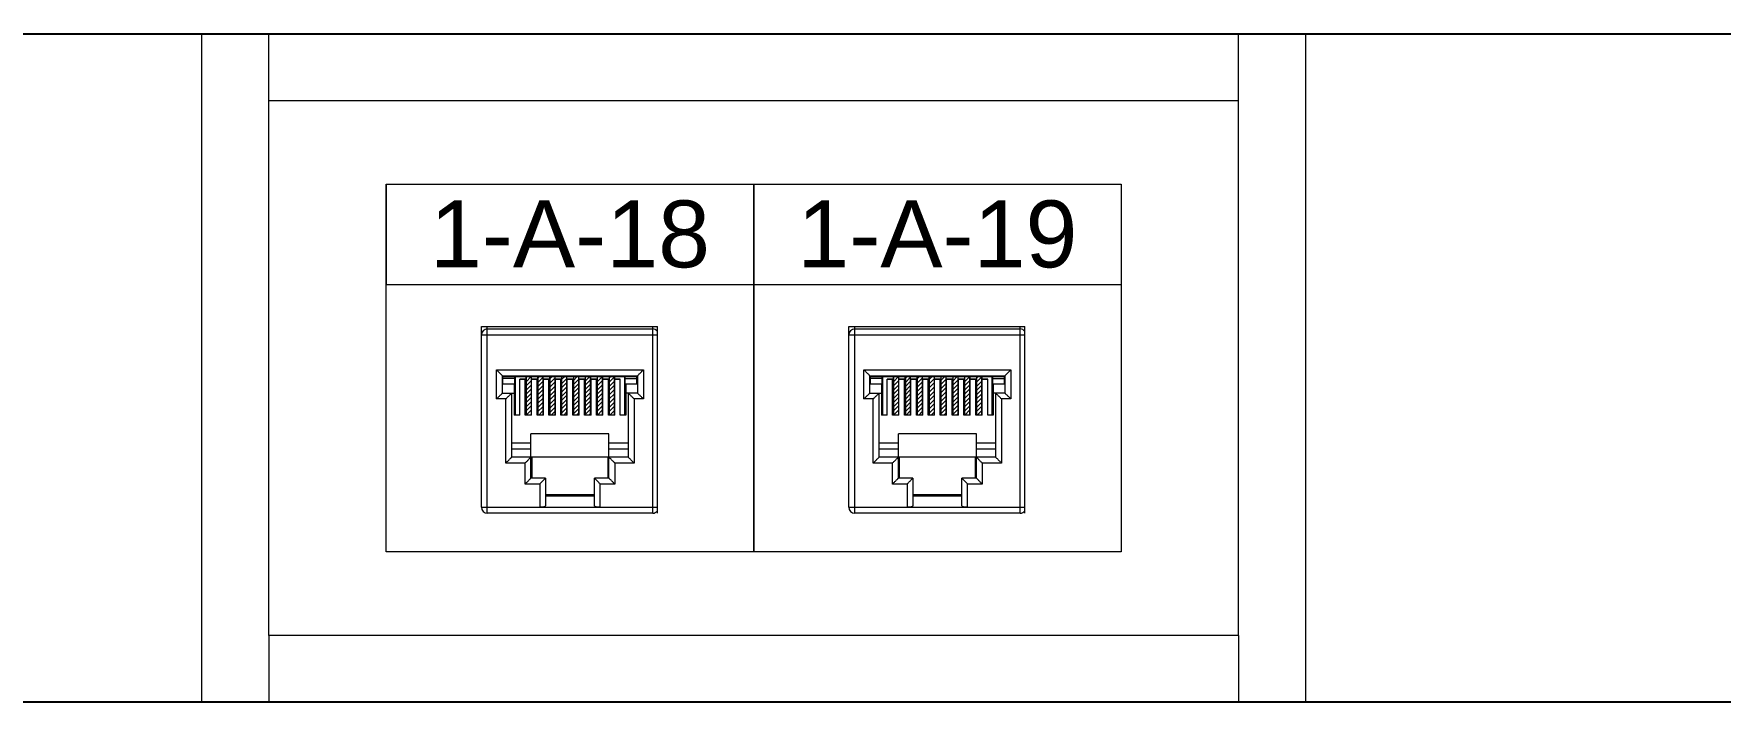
# Model space of a CAD drawing. Header units: millimetres. Extents: x 1256 to 2931, y 3298 to 3694.
# Drawn here: x 1653.32 to 1678.57, y 3490.24 to 3500.24 of the extents above; entities that cross this region are included whole.
import ezdxf

# ---------------------------------------------------------------- set-up
doc = ezdxf.new("R2010")
doc.units = ezdxf.units.MM
doc.layers.add('Canales', color=250, linetype='Continuous', lineweight=25)
doc.layers.add('Roseta', color=250, linetype='Continuous', lineweight=5)
doc.styles.get("Standard").update_dxf_attribs({"font": 'Arial.ttf'})
pattern_1 = [(45, (1540.045396, 3380.090486), (-0.03132663, 0.03132663), [])]
pattern_2 = [(45, (1545.545396, 3380.090486), (-0.03132663, 0.03132663), [])]

msp = doc.modelspace()

# ---------------------------------------------------------------- hatches: boundary and pattern name
at = {"layer": 'Roseta'}
h = msp.add_hatch(dxfattribs=at)
h.set_pattern_fill('ANSI31', color=256, scale=0.013954, style=0)
h.set_pattern_definition(pattern_1)
h.paths.add_polyline_path([(1660.766, 3495.112), (1660.707, 3495.112), (1660.691, 3495.111), (1660.691, 3494.535), (1660.766, 3494.535)])
h = msp.add_hatch(dxfattribs=at)
h.set_pattern_fill('ANSI31', color=256, scale=0.013954, style=0)
h.set_pattern_definition(pattern_1)
h.paths.add_polyline_path([(1660.943, 3495.112), (1660.881, 3495.112), (1660.869, 3495.111), (1660.869, 3494.535), (1660.943, 3494.535)])
h.paths.add_polyline_path([(1661.12, 3495.112), (1661.045, 3495.112), (1661.045, 3494.535), (1661.12, 3494.535)])
h.paths.add_polyline_path([(1661.298, 3495.112), (1661.223, 3495.112), (1661.223, 3494.535), (1661.298, 3494.535)])
h.paths.add_polyline_path([(1661.474, 3495.112), (1661.399, 3495.112), (1661.399, 3494.535), (1661.474, 3494.535)])
h.paths.add_polyline_path([(1661.577, 3494.535), (1661.652, 3494.535), (1661.652, 3495.112), (1661.577, 3495.112)])
h.paths.add_polyline_path([(1661.755, 3494.535), (1661.83, 3494.535), (1661.83, 3495.112), (1661.755, 3495.112)])
h = msp.add_hatch(dxfattribs=at)
h.set_pattern_fill('ANSI31', color=256, scale=0.013954, style=0)
h.set_pattern_definition(pattern_1)
h.paths.add_polyline_path([(1661.936, 3494.535), (1662.01, 3494.535), (1662.01, 3495.112), (1662.006, 3495.112), (1661.936, 3495.112)])
h = msp.add_hatch(dxfattribs=at)
h.set_pattern_fill('ANSI31', color=256, scale=0.013954, style=0)
h.set_pattern_definition(pattern_2)
h.paths.add_polyline_path([(1666.266, 3495.112), (1666.207, 3495.112), (1666.191, 3495.111), (1666.191, 3494.535), (1666.266, 3494.535)])
h = msp.add_hatch(dxfattribs=at)
h.set_pattern_fill('ANSI31', color=256, scale=0.013954, style=0)
h.set_pattern_definition(pattern_2)
h.paths.add_polyline_path([(1666.443, 3495.112), (1666.381, 3495.112), (1666.369, 3495.111), (1666.369, 3494.535), (1666.443, 3494.535)])
h.paths.add_polyline_path([(1666.62, 3495.112), (1666.545, 3495.112), (1666.545, 3494.535), (1666.62, 3494.535)])
h.paths.add_polyline_path([(1666.798, 3495.112), (1666.723, 3495.112), (1666.723, 3494.535), (1666.798, 3494.535)])
h.paths.add_polyline_path([(1666.974, 3495.112), (1666.899, 3495.112), (1666.899, 3494.535), (1666.974, 3494.535)])
h.paths.add_polyline_path([(1667.077, 3494.535), (1667.152, 3494.535), (1667.152, 3495.112), (1667.077, 3495.112)])
h.paths.add_polyline_path([(1667.255, 3494.535), (1667.33, 3494.535), (1667.33, 3495.112), (1667.255, 3495.112)])
h = msp.add_hatch(dxfattribs=at)
h.set_pattern_fill('ANSI31', color=256, scale=0.013954, style=0)
h.set_pattern_definition(pattern_2)
h.paths.add_polyline_path([(1667.436, 3494.535), (1667.51, 3494.535), (1667.51, 3495.112), (1667.506, 3495.112), (1667.436, 3495.112)])

# ---------------------------------------------------------------- linework, layer by layer
at = {"layer": 'Canales'}
for p, q in [((1609.318, 3500.239), (1749.318, 3500.239)), ((1749.318, 3490.239), (1609.318, 3490.239))]:
    msp.add_line(p, q, dxfattribs=at)
at = {"layer": 'Roseta'}
for p, q in [((1655.838, 3500.239), (1672.358, 3500.239)), ((1655.838, 3490.239), (1655.838, 3500.239)), ((1656.838, 3491.239), (1656.838, 3500.239)), ((1671.358, 3491.239), (1671.358, 3500.239)), ((1672.358, 3500.239), (1672.358, 3490.239)), ((1656.838, 3499.239), (1671.358, 3499.239)), ((1658.598, 3497.989), (1664.098, 3497.989)), ((1658.598, 3492.489), (1658.598, 3497.989)), ((1658.598, 3497.989), (1658.598, 3496.489)), ((1664.098, 3497.989), (1664.098, 3492.489)), ((1664.098, 3497.989), (1669.598, 3497.989)), ((1664.098, 3492.489), (1664.098, 3497.989)), ((1664.098, 3492.489), (1664.098, 3497.989)), ((1669.598, 3497.989), (1669.598, 3492.489)), ((1658.598, 3496.489), (1669.598, 3496.489)), ((1660.022, 3495.859), (1662.656, 3495.859)), ((1665.522, 3495.859), (1668.156, 3495.859)), ((1662.586, 3493.068), (1660.11, 3493.068)), ((1668.086, 3493.068), (1665.61, 3493.068)), ((1664.098, 3492.489), (1658.598, 3492.489)), ((1669.598, 3492.489), (1664.098, 3492.489)), ((1671.358, 3491.239), (1656.838, 3491.239)), ((1656.838, 3491.239), (1656.838, 3490.239)), ((1671.358, 3491.239), (1671.358, 3490.239)), ((1672.358, 3490.239), (1655.838, 3490.239))]:
    msp.add_line(p, q, dxfattribs=at)
at = {"layer": 'Roseta', "linetype": 'Continuous'}
for p, q in [((1660.022, 3493.155), (1660.022, 3495.859)), ((1660.11, 3493.068), (1660.11, 3495.859)), ((1660.11, 3495.824), (1662.586, 3495.824)), ((1662.586, 3493.068), (1662.586, 3495.859)), ((1662.656, 3493.068), (1662.656, 3495.859)), ((1665.522, 3493.155), (1665.522, 3495.859)), ((1665.61, 3493.068), (1665.61, 3495.859)), ((1665.61, 3495.824), (1668.086, 3495.824)), ((1668.086, 3493.068), (1668.086, 3495.859)), ((1668.156, 3493.068), (1668.156, 3495.859)), ((1660.022, 3495.736), (1662.656, 3495.736)), ((1665.522, 3495.736), (1668.156, 3495.736)), ((1660.249, 3495.211), (1662.447, 3495.211)), ((1660.249, 3494.777), (1660.249, 3495.211)), ((1660.336, 3495.124), (1662.36, 3495.124)), ((1660.336, 3494.864), (1660.336, 3495.124)), ((1660.336, 3495.124), (1660.336, 3495.124)), ((1660.336, 3495.112), (1662.36, 3495.112)), ((1660.336, 3495.072), (1660.345, 3495.072)), ((1660.345, 3494.995), (1660.345, 3495.112)), ((1660.52, 3495.082), (1660.345, 3495.082)), ((1660.52, 3494.535), (1660.52, 3495.112)), ((1660.528, 3495.112), (1660.528, 3494.535)), ((1660.595, 3494.535), (1660.595, 3495.073)), ((1660.595, 3495.073), (1660.677, 3495.073)), ((1660.677, 3495.072), (1660.595, 3495.072)), ((1660.677, 3494.535), (1660.677, 3495.073)), ((1660.685, 3495.112), (1660.685, 3494.535)), ((1660.691, 3495.112), (1660.691, 3494.535)), ((1660.707, 3495.112), (1660.691, 3495.111)), ((1660.766, 3495.112), (1660.766, 3494.535)), ((1660.773, 3494.535), (1660.773, 3495.073)), ((1660.773, 3495.073), (1660.855, 3495.073)), ((1660.855, 3495.072), (1660.773, 3495.072)), ((1660.855, 3494.535), (1660.855, 3495.073)), ((1660.863, 3495.112), (1660.863, 3494.535)), ((1660.869, 3495.112), (1660.869, 3494.535)), ((1660.881, 3495.112), (1660.869, 3495.111)), ((1660.943, 3495.112), (1660.943, 3494.535)), ((1660.951, 3494.535), (1660.951, 3495.073)), ((1660.951, 3495.073), (1661.033, 3495.073)), ((1661.033, 3495.072), (1660.951, 3495.072)), ((1661.033, 3494.535), (1661.033, 3495.073)), ((1661.042, 3495.112), (1661.042, 3494.535)), ((1661.045, 3495.112), (1661.045, 3494.535)), ((1661.12, 3495.112), (1661.12, 3494.535)), ((1661.129, 3494.535), (1661.129, 3495.073)), ((1661.129, 3495.073), (1661.211, 3495.073)), ((1661.211, 3495.072), (1661.129, 3495.072)), ((1661.211, 3494.535), (1661.211, 3495.073)), ((1661.22, 3495.112), (1661.22, 3494.535)), ((1661.223, 3495.112), (1661.223, 3494.535)), ((1661.298, 3495.112), (1661.298, 3494.535)), ((1661.307, 3494.535), (1661.307, 3495.073)), ((1661.307, 3495.073), (1661.389, 3495.073)), ((1661.389, 3495.072), (1661.307, 3495.072)), ((1661.389, 3494.535), (1661.389, 3495.073)), ((1661.399, 3495.112), (1661.399, 3494.535)), ((1661.474, 3495.112), (1661.474, 3494.535)), ((1661.475, 3495.112), (1661.475, 3494.535)), ((1661.485, 3494.535), (1661.485, 3495.073)), ((1661.485, 3495.073), (1661.567, 3495.073)), ((1661.567, 3495.072), (1661.485, 3495.072)), ((1661.567, 3494.535), (1661.567, 3495.073)), ((1661.577, 3495.112), (1661.577, 3494.535)), ((1661.652, 3495.112), (1661.652, 3494.535)), ((1661.653, 3495.112), (1661.653, 3494.535)), ((1661.663, 3494.535), (1661.663, 3495.073)), ((1661.663, 3495.073), (1661.745, 3495.073)), ((1661.745, 3495.072), (1661.663, 3495.072)), ((1661.745, 3494.535), (1661.745, 3495.073)), ((1661.755, 3495.112), (1661.755, 3494.535)), ((1661.83, 3495.112), (1661.83, 3494.535)), ((1661.834, 3495.112), (1661.834, 3494.535)), ((1661.841, 3494.535), (1661.841, 3495.073)), ((1661.841, 3495.073), (1661.923, 3495.073)), ((1661.923, 3495.072), (1661.841, 3495.072)), ((1661.923, 3494.535), (1661.923, 3495.073)), ((1661.936, 3495.112), (1661.936, 3494.535)), ((1662.01, 3495.112), (1662.006, 3495.112)), ((1662.01, 3495.113), (1662.01, 3495.112)), ((1662.01, 3495.112), (1662.01, 3494.535)), ((1662.014, 3495.112), (1662.014, 3494.535)), ((1662.019, 3494.535), (1662.019, 3495.073)), ((1662.019, 3495.073), (1662.101, 3495.073)), ((1662.101, 3495.072), (1662.019, 3495.072)), ((1662.101, 3494.535), (1662.101, 3495.073)), ((1662.168, 3494.535), (1662.168, 3495.112)), ((1662.176, 3494.535), (1662.176, 3495.112)), ((1662.176, 3495.082), (1662.351, 3495.082)), ((1662.351, 3494.995), (1662.351, 3495.112)), ((1662.36, 3495.072), (1662.351, 3495.072)), ((1662.36, 3495.124), (1662.36, 3494.864)), ((1662.36, 3495.124), (1662.36, 3495.124)), ((1662.447, 3495.211), (1662.447, 3494.777)), ((1665.749, 3495.211), (1667.947, 3495.211)), ((1665.749, 3494.777), (1665.749, 3495.211)), ((1665.836, 3495.124), (1667.86, 3495.124)), ((1665.836, 3494.864), (1665.836, 3495.124)), ((1665.836, 3495.124), (1665.836, 3495.124)), ((1665.836, 3495.112), (1667.86, 3495.112)), ((1665.836, 3495.072), (1665.845, 3495.072)), ((1665.845, 3494.995), (1665.845, 3495.112)), ((1666.02, 3495.082), (1665.845, 3495.082)), ((1666.02, 3494.535), (1666.02, 3495.112)), ((1666.028, 3495.112), (1666.028, 3494.535)), ((1666.095, 3494.535), (1666.095, 3495.073)), ((1666.095, 3495.073), (1666.177, 3495.073)), ((1666.177, 3495.072), (1666.095, 3495.072)), ((1666.177, 3494.535), (1666.177, 3495.073)), ((1666.185, 3495.112), (1666.185, 3494.535)), ((1666.191, 3495.112), (1666.191, 3494.535)), ((1666.207, 3495.112), (1666.191, 3495.111)), ((1666.266, 3495.112), (1666.266, 3494.535)), ((1666.273, 3494.535), (1666.273, 3495.073)), ((1666.273, 3495.073), (1666.355, 3495.073)), ((1666.355, 3495.072), (1666.273, 3495.072)), ((1666.355, 3494.535), (1666.355, 3495.073)), ((1666.363, 3495.112), (1666.363, 3494.535)), ((1666.369, 3495.112), (1666.369, 3494.535)), ((1666.381, 3495.112), (1666.369, 3495.111)), ((1666.443, 3495.112), (1666.443, 3494.535)), ((1666.451, 3494.535), (1666.451, 3495.073)), ((1666.451, 3495.073), (1666.533, 3495.073)), ((1666.533, 3495.072), (1666.451, 3495.072)), ((1666.533, 3494.535), (1666.533, 3495.073)), ((1666.542, 3495.112), (1666.542, 3494.535)), ((1666.545, 3495.112), (1666.545, 3494.535)), ((1666.62, 3495.112), (1666.62, 3494.535)), ((1666.629, 3494.535), (1666.629, 3495.073)), ((1666.629, 3495.073), (1666.711, 3495.073)), ((1666.711, 3495.072), (1666.629, 3495.072)), ((1666.711, 3494.535), (1666.711, 3495.073)), ((1666.72, 3495.112), (1666.72, 3494.535)), ((1666.723, 3495.112), (1666.723, 3494.535)), ((1666.798, 3495.112), (1666.798, 3494.535)), ((1666.807, 3494.535), (1666.807, 3495.073)), ((1666.807, 3495.073), (1666.889, 3495.073)), ((1666.889, 3495.072), (1666.807, 3495.072)), ((1666.889, 3494.535), (1666.889, 3495.073)), ((1666.899, 3495.112), (1666.899, 3494.535)), ((1666.974, 3495.112), (1666.974, 3494.535)), ((1666.975, 3495.112), (1666.975, 3494.535)), ((1666.985, 3494.535), (1666.985, 3495.073)), ((1666.985, 3495.073), (1667.067, 3495.073)), ((1667.067, 3495.072), (1666.985, 3495.072)), ((1667.067, 3494.535), (1667.067, 3495.073)), ((1667.077, 3495.112), (1667.077, 3494.535)), ((1667.152, 3495.112), (1667.152, 3494.535)), ((1667.153, 3495.112), (1667.153, 3494.535)), ((1667.163, 3494.535), (1667.163, 3495.073)), ((1667.163, 3495.073), (1667.245, 3495.073)), ((1667.245, 3495.072), (1667.163, 3495.072)), ((1667.245, 3494.535), (1667.245, 3495.073)), ((1667.255, 3495.112), (1667.255, 3494.535)), ((1667.33, 3495.112), (1667.33, 3494.535)), ((1667.334, 3495.112), (1667.334, 3494.535)), ((1667.341, 3494.535), (1667.341, 3495.073)), ((1667.341, 3495.073), (1667.423, 3495.073)), ((1667.423, 3495.072), (1667.341, 3495.072)), ((1667.423, 3494.535), (1667.423, 3495.073)), ((1667.436, 3495.112), (1667.436, 3494.535)), ((1667.51, 3495.112), (1667.506, 3495.112)), ((1667.51, 3495.113), (1667.51, 3495.112)), ((1667.51, 3495.112), (1667.51, 3494.535)), ((1667.514, 3495.112), (1667.514, 3494.535)), ((1667.519, 3494.535), (1667.519, 3495.073)), ((1667.519, 3495.073), (1667.601, 3495.073)), ((1667.601, 3495.072), (1667.519, 3495.072)), ((1667.601, 3494.535), (1667.601, 3495.073)), ((1667.668, 3494.535), (1667.668, 3495.112)), ((1667.676, 3494.535), (1667.676, 3495.112)), ((1667.676, 3495.082), (1667.851, 3495.082)), ((1667.851, 3494.995), (1667.851, 3495.112)), ((1667.86, 3495.072), (1667.851, 3495.072)), ((1667.86, 3495.124), (1667.86, 3494.864)), ((1667.86, 3495.124), (1667.86, 3495.124)), ((1667.947, 3495.211), (1667.947, 3494.777)), ((1660.336, 3494.864), (1660.511, 3494.864)), ((1660.52, 3494.995), (1660.345, 3494.995)), ((1660.476, 3493.905), (1660.476, 3494.864)), ((1660.511, 3494.995), (1660.511, 3494.535)), ((1662.351, 3494.995), (1662.176, 3494.995)), ((1662.185, 3494.995), (1662.185, 3494.535)), ((1662.36, 3494.864), (1662.185, 3494.864)), ((1662.22, 3494.864), (1662.22, 3493.905)), ((1665.836, 3494.864), (1666.011, 3494.864)), ((1666.02, 3494.995), (1665.845, 3494.995)), ((1665.976, 3493.905), (1665.976, 3494.864)), ((1666.011, 3494.995), (1666.011, 3494.535)), ((1667.851, 3494.995), (1667.676, 3494.995)), ((1667.685, 3494.995), (1667.685, 3494.535)), ((1667.86, 3494.864), (1667.685, 3494.864)), ((1667.72, 3494.864), (1667.72, 3493.905)), ((1660.389, 3494.777), (1660.249, 3494.777)), ((1660.389, 3493.818), (1660.389, 3494.777)), ((1662.447, 3494.777), (1662.307, 3494.777)), ((1662.307, 3494.777), (1662.307, 3493.818)), ((1665.889, 3494.777), (1665.749, 3494.777)), ((1665.889, 3493.818), (1665.889, 3494.777)), ((1667.947, 3494.777), (1667.807, 3494.777)), ((1667.807, 3494.777), (1667.807, 3493.818)), ((1660.595, 3494.535), (1660.511, 3494.535)), ((1660.773, 3494.535), (1660.677, 3494.535)), ((1660.951, 3494.535), (1660.855, 3494.535)), ((1661.129, 3494.535), (1661.033, 3494.535)), ((1661.307, 3494.535), (1661.211, 3494.535)), ((1661.485, 3494.535), (1661.389, 3494.535)), ((1661.663, 3494.535), (1661.567, 3494.535)), ((1661.841, 3494.535), (1661.745, 3494.535)), ((1662.019, 3494.535), (1661.923, 3494.535)), ((1662.185, 3494.535), (1662.101, 3494.535)), ((1666.095, 3494.535), (1666.011, 3494.535)), ((1666.273, 3494.535), (1666.177, 3494.535)), ((1666.451, 3494.535), (1666.355, 3494.535)), ((1666.629, 3494.535), (1666.533, 3494.535)), ((1666.807, 3494.535), (1666.711, 3494.535)), ((1666.985, 3494.535), (1666.889, 3494.535)), ((1667.163, 3494.535), (1667.067, 3494.535)), ((1667.341, 3494.535), (1667.245, 3494.535)), ((1667.519, 3494.535), (1667.423, 3494.535)), ((1667.685, 3494.535), (1667.601, 3494.535)), ((1660.764, 3494.114), (1660.476, 3494.114)), ((1660.764, 3493.591), (1660.764, 3494.254)), ((1661.932, 3494.254), (1660.764, 3494.254)), ((1661.932, 3493.591), (1661.932, 3494.254)), ((1662.22, 3494.114), (1661.932, 3494.114)), ((1666.264, 3494.114), (1665.976, 3494.114)), ((1666.264, 3493.591), (1666.264, 3494.254)), ((1667.432, 3494.254), (1666.264, 3494.254)), ((1667.432, 3493.591), (1667.432, 3494.254)), ((1667.72, 3494.114), (1667.432, 3494.114)), ((1660.676, 3493.818), (1660.389, 3493.818)), ((1660.764, 3494.027), (1660.476, 3494.027)), ((1662.22, 3493.905), (1660.476, 3493.905)), ((1660.676, 3493.504), (1660.676, 3493.818)), ((1660.767, 3493.905), (1660.767, 3493.591)), ((1660.776, 3493.905), (1660.776, 3493.591)), ((1661.92, 3493.591), (1661.92, 3493.905)), ((1661.929, 3493.591), (1661.929, 3493.905)), ((1662.22, 3494.027), (1661.932, 3494.027)), ((1662.02, 3493.818), (1662.02, 3493.504)), ((1662.307, 3493.818), (1662.02, 3493.818)), ((1666.176, 3493.818), (1665.889, 3493.818)), ((1666.264, 3494.027), (1665.976, 3494.027)), ((1667.72, 3493.905), (1665.976, 3493.905)), ((1666.176, 3493.504), (1666.176, 3493.818)), ((1666.267, 3493.905), (1666.267, 3493.591)), ((1666.276, 3493.905), (1666.276, 3493.591)), ((1667.42, 3493.591), (1667.42, 3493.905)), ((1667.429, 3493.591), (1667.429, 3493.905)), ((1667.72, 3494.027), (1667.432, 3494.027)), ((1667.52, 3493.818), (1667.52, 3493.504)), ((1667.807, 3493.818), (1667.52, 3493.818)), ((1660.982, 3493.591), (1660.764, 3493.591)), ((1660.982, 3493.591), (1660.982, 3493.181)), ((1661.714, 3493.181), (1661.714, 3493.591)), ((1661.932, 3493.591), (1661.714, 3493.591)), ((1666.482, 3493.591), (1666.264, 3493.591)), ((1666.482, 3493.591), (1666.482, 3493.181)), ((1667.214, 3493.181), (1667.214, 3493.591)), ((1667.432, 3493.591), (1667.214, 3493.591)), ((1660.895, 3493.504), (1660.676, 3493.504)), ((1660.895, 3493.504), (1660.895, 3493.155)), ((1660.982, 3493.347), (1661.714, 3493.347)), ((1660.982, 3493.338), (1661.714, 3493.338)), ((1660.982, 3493.329), (1661.714, 3493.329)), ((1661.801, 3493.155), (1661.801, 3493.504)), ((1662.02, 3493.504), (1661.801, 3493.504)), ((1666.395, 3493.504), (1666.176, 3493.504)), ((1666.395, 3493.504), (1666.395, 3493.155)), ((1666.482, 3493.347), (1667.214, 3493.347)), ((1666.482, 3493.338), (1667.214, 3493.338)), ((1666.482, 3493.329), (1667.214, 3493.329)), ((1667.301, 3493.155), (1667.301, 3493.504)), ((1667.52, 3493.504), (1667.301, 3493.504)), ((1660.022, 3493.155), (1662.656, 3493.155)), ((1665.522, 3493.155), (1668.156, 3493.155))]:
    msp.add_line(p, q, dxfattribs=at)
for centre, start, end in [((1660.11, 3495.736), 90, 180), ((1662.586, 3495.736), 36.2342, 90), ((1665.61, 3495.736), 90, 180), ((1668.086, 3495.736), 36.2342, 90), ((1660.11, 3493.155), 180, 270), ((1662.586, 3493.155), 270, 323.2664), ((1665.61, 3493.155), 180, 270), ((1668.086, 3493.155), 270, 323.2664)]:
    msp.add_arc(centre, 0.0872, start, end, dxfattribs=at)
for points, start_tangent, end_tangent in [([(1660.336, 3495.124), (1660.333, 3495.127), (1660.326, 3495.134), (1660.316, 3495.144), (1660.304, 3495.156), (1660.291, 3495.169), (1660.277, 3495.183), (1660.263, 3495.197), (1660.249, 3495.211)], (-0.707107, 0.707107), (-0.707107, 0.707107)), ([(1662.36, 3495.124), (1662.363, 3495.127), (1662.37, 3495.134), (1662.38, 3495.144), (1662.392, 3495.156), (1662.405, 3495.169), (1662.419, 3495.183), (1662.433, 3495.197), (1662.447, 3495.211)], (0.707107, 0.707107), (0.707107, 0.707107)), ([(1665.836, 3495.124), (1665.833, 3495.127), (1665.826, 3495.134), (1665.816, 3495.144), (1665.804, 3495.156), (1665.791, 3495.169), (1665.777, 3495.183), (1665.763, 3495.197), (1665.749, 3495.211)], (-0.707107, 0.707107), (-0.707107, 0.707107)), ([(1667.86, 3495.124), (1667.863, 3495.127), (1667.87, 3495.134), (1667.88, 3495.144), (1667.892, 3495.156), (1667.905, 3495.169), (1667.919, 3495.183), (1667.933, 3495.197), (1667.947, 3495.211)], (0.707107, 0.707107), (0.707107, 0.707107)), ([(1660.249, 3494.777), (1660.263, 3494.791), (1660.278, 3494.806), (1660.292, 3494.82), (1660.305, 3494.833), (1660.317, 3494.845), (1660.327, 3494.855), (1660.334, 3494.862), (1660.336, 3494.864)], (0.707107, 0.707107), (0.707107, 0.707107)), ([(1660.389, 3494.777), (1660.403, 3494.791), (1660.417, 3494.806), (1660.431, 3494.82), (1660.444, 3494.833), (1660.456, 3494.845), (1660.466, 3494.855), (1660.473, 3494.862), (1660.476, 3494.864)], (0.707107, 0.707107), (0.707107, 0.707107)), ([(1662.307, 3494.777), (1662.293, 3494.791), (1662.279, 3494.806), (1662.265, 3494.82), (1662.252, 3494.833), (1662.24, 3494.845), (1662.23, 3494.855), (1662.223, 3494.862), (1662.22, 3494.864)], (-0.707107, 0.707107), (-0.707107, 0.707107)), ([(1662.447, 3494.777), (1662.433, 3494.791), (1662.418, 3494.806), (1662.404, 3494.82), (1662.391, 3494.833), (1662.379, 3494.845), (1662.369, 3494.855), (1662.362, 3494.862), (1662.36, 3494.864)], (-0.707107, 0.707107), (-0.707107, 0.707107)), ([(1665.749, 3494.777), (1665.763, 3494.791), (1665.778, 3494.806), (1665.792, 3494.82), (1665.805, 3494.833), (1665.817, 3494.845), (1665.827, 3494.855), (1665.834, 3494.862), (1665.836, 3494.864)], (0.707107, 0.707107), (0.707107, 0.707107)), ([(1665.889, 3494.777), (1665.903, 3494.791), (1665.917, 3494.806), (1665.931, 3494.82), (1665.944, 3494.833), (1665.956, 3494.845), (1665.966, 3494.855), (1665.973, 3494.862), (1665.976, 3494.864)], (0.707107, 0.707107), (0.707107, 0.707107)), ([(1667.807, 3494.777), (1667.793, 3494.791), (1667.779, 3494.806), (1667.765, 3494.82), (1667.752, 3494.833), (1667.74, 3494.845), (1667.73, 3494.855), (1667.723, 3494.862), (1667.72, 3494.864)], (-0.707107, 0.707107), (-0.707107, 0.707107)), ([(1667.947, 3494.777), (1667.933, 3494.791), (1667.918, 3494.806), (1667.904, 3494.82), (1667.891, 3494.833), (1667.879, 3494.845), (1667.869, 3494.855), (1667.862, 3494.862), (1667.86, 3494.864)], (-0.707107, 0.707107), (-0.707107, 0.707107)), ([(1660.389, 3493.818), (1660.403, 3493.832), (1660.417, 3493.846), (1660.431, 3493.86), (1660.444, 3493.874), (1660.456, 3493.885), (1660.466, 3493.895), (1660.473, 3493.902), (1660.476, 3493.905)], (0.707107, 0.707107), (0.707107, 0.707107)), ([(1660.676, 3493.818), (1660.691, 3493.832), (1660.705, 3493.846), (1660.719, 3493.86), (1660.732, 3493.874), (1660.744, 3493.885), (1660.754, 3493.895), (1660.761, 3493.902), (1660.764, 3493.905)], (0.707107, 0.707107), (0.707107, 0.707107)), ([(1662.02, 3493.818), (1662.005, 3493.832), (1661.991, 3493.846), (1661.977, 3493.86), (1661.964, 3493.874), (1661.952, 3493.885), (1661.942, 3493.895), (1661.935, 3493.902), (1661.932, 3493.905)], (-0.707107, 0.707107), (-0.707107, 0.707107)), ([(1662.307, 3493.818), (1662.293, 3493.832), (1662.279, 3493.846), (1662.265, 3493.86), (1662.252, 3493.874), (1662.24, 3493.885), (1662.23, 3493.895), (1662.223, 3493.902), (1662.22, 3493.905)], (-0.707107, 0.707107), (-0.707107, 0.707107)), ([(1665.889, 3493.818), (1665.903, 3493.832), (1665.917, 3493.846), (1665.931, 3493.86), (1665.944, 3493.874), (1665.956, 3493.885), (1665.966, 3493.895), (1665.973, 3493.902), (1665.976, 3493.905)], (0.707107, 0.707107), (0.707107, 0.707107)), ([(1666.176, 3493.818), (1666.191, 3493.832), (1666.205, 3493.846), (1666.219, 3493.86), (1666.232, 3493.874), (1666.244, 3493.885), (1666.254, 3493.895), (1666.261, 3493.902), (1666.264, 3493.905)], (0.707107, 0.707107), (0.707107, 0.707107)), ([(1667.52, 3493.818), (1667.505, 3493.832), (1667.491, 3493.846), (1667.477, 3493.86), (1667.464, 3493.874), (1667.452, 3493.885), (1667.442, 3493.895), (1667.435, 3493.902), (1667.432, 3493.905)], (-0.707107, 0.707107), (-0.707107, 0.707107)), ([(1667.807, 3493.818), (1667.793, 3493.832), (1667.779, 3493.846), (1667.765, 3493.86), (1667.752, 3493.874), (1667.74, 3493.885), (1667.73, 3493.895), (1667.723, 3493.902), (1667.72, 3493.905)], (-0.707107, 0.707107), (-0.707107, 0.707107)), ([(1660.676, 3493.504), (1660.691, 3493.518), (1660.705, 3493.532), (1660.719, 3493.546), (1660.732, 3493.56), (1660.744, 3493.572), (1660.754, 3493.581), (1660.761, 3493.588), (1660.764, 3493.591)], (0.707107, 0.707107), (0.707107, 0.707107)), ([(1660.895, 3493.504), (1660.909, 3493.518), (1660.923, 3493.532), (1660.937, 3493.546), (1660.95, 3493.56), (1660.962, 3493.572), (1660.972, 3493.581), (1660.979, 3493.588), (1660.982, 3493.591)], (0.707107, 0.707107), (0.707107, 0.707107)), ([(1661.801, 3493.504), (1661.787, 3493.518), (1661.773, 3493.532), (1661.759, 3493.546), (1661.746, 3493.56), (1661.734, 3493.572), (1661.724, 3493.581), (1661.717, 3493.588), (1661.714, 3493.591)], (-0.707107, 0.707107), (-0.707107, 0.707107)), ([(1662.02, 3493.504), (1662.005, 3493.518), (1661.991, 3493.532), (1661.977, 3493.546), (1661.964, 3493.56), (1661.952, 3493.572), (1661.942, 3493.581), (1661.935, 3493.588), (1661.932, 3493.591)], (-0.707107, 0.707107), (-0.707107, 0.707107)), ([(1666.176, 3493.504), (1666.191, 3493.518), (1666.205, 3493.532), (1666.219, 3493.546), (1666.232, 3493.56), (1666.244, 3493.572), (1666.254, 3493.581), (1666.261, 3493.588), (1666.264, 3493.591)], (0.707107, 0.707107), (0.707107, 0.707107)), ([(1666.395, 3493.504), (1666.409, 3493.518), (1666.423, 3493.532), (1666.437, 3493.546), (1666.45, 3493.56), (1666.462, 3493.572), (1666.472, 3493.581), (1666.479, 3493.588), (1666.482, 3493.591)], (0.707107, 0.707107), (0.707107, 0.707107)), ([(1667.301, 3493.504), (1667.287, 3493.518), (1667.273, 3493.532), (1667.259, 3493.546), (1667.246, 3493.56), (1667.234, 3493.572), (1667.224, 3493.581), (1667.217, 3493.588), (1667.214, 3493.591)], (-0.707107, 0.707107), (-0.707107, 0.707107)), ([(1667.52, 3493.504), (1667.505, 3493.518), (1667.491, 3493.532), (1667.477, 3493.546), (1667.464, 3493.56), (1667.452, 3493.572), (1667.442, 3493.581), (1667.435, 3493.588), (1667.432, 3493.591)], (-0.707107, 0.707107), (-0.707107, 0.707107)), ([(1660.982, 3493.181), (1660.979, 3493.174), (1660.97, 3493.168), (1660.956, 3493.162), (1660.938, 3493.158), (1660.916, 3493.156), (1660.895, 3493.155)], (0, -1), (-1, 0)), ([(1661.801, 3493.155), (1661.78, 3493.156), (1661.758, 3493.158), (1661.74, 3493.162), (1661.726, 3493.168), (1661.717, 3493.174), (1661.714, 3493.181)], (-1, 0), (0, 1)), ([(1666.482, 3493.181), (1666.479, 3493.174), (1666.47, 3493.168), (1666.456, 3493.162), (1666.438, 3493.158), (1666.416, 3493.156), (1666.395, 3493.155)], (0, -1), (-1, 0)), ([(1667.301, 3493.155), (1667.28, 3493.156), (1667.258, 3493.158), (1667.24, 3493.162), (1667.226, 3493.168), (1667.217, 3493.174), (1667.214, 3493.181)], (-1, 0), (0, 1))]:
    msp.add_spline(points, degree=3, dxfattribs=dict(at, start_tangent=start_tangent, end_tangent=end_tangent))

# ---------------------------------------------------------------- texts
at = {"layer": 'Roseta', "char_height": 1, "attachment_point": 5}
for s, insert in [('1-A-18', (1661.348, 3497.238)), ('1-A-19', (1666.848, 3497.238))]:
    msp.add_mtext_dynamic_manual_height_columns(s, width=5.5, gutter_width=12.5, heights=[1.5], dxfattribs=dict(at, insert=insert))

doc.saveas('drawing.dxf')
